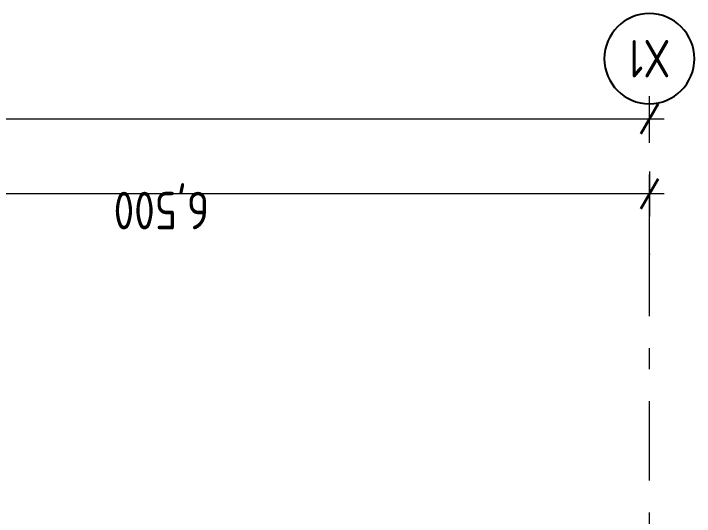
# Model space of a CAD drawing. Header units: millimetres. Extents: x 18162 to 3540582, y 72188 to 247925.
# Drawn here: x 682776 to 687311, y 98439 to 101785 of the extents above; entities that cross this region are included whole.
import ezdxf
from ezdxf.enums import TextEntityAlignment as Align

# ---------------------------------------------------------------- set-up
doc = ezdxf.new("R2010")
doc.units = ezdxf.units.MM
doc.header["$MEASUREMENT"] = 0
doc.linetypes.add('Double Dashed', pattern=[1093.611073, 529.166651, -211.666656, 141.111112, -211.666656])
doc.layers.add('Dimensioning - General', color=7, linetype='Continuous')
doc.layers.add('Structural - Grid', color=7, linetype='Continuous')
doc.styles.add('GENERATED_STYLE_3', font='', dxfattribs={"width": 0.8})
doc.styles.get('GENERATED_STYLE_3').set_extended_font_data('ISOCPEUR MON')
doc.dimstyles.new('GENERATED_STYLE__2', dxfattribs={"dimtxt": 250, "dimasz": 152, "dimexe": 0.18, "dimexo": 0.0625, "dimgap": 0, "dimtad": 1, "dimdec": 0, "dimzin": 0, "dimdsep": 46, "dimtxsty": 'GENERATED_STYLE_3', "dimblk": 'ARROWHEAD_2', "dimblk1": 'ARROWHEAD_2', "dimblk2": 'ARROWHEAD_2', "dimcen": 0.09, "dimse1": 1, "dimse2": 1, "dimclrd": 13, "dimclre": 13, "dimclrt": 13, "dimadec": 0, "dimazin": 0, "dimtfac": 1, "dimtdec": 4, "dimtmove": 0, "dimatfit": 3, "dimfxl": 1, "dimtolj": 1, "dimtzin": 0, "dimarcsym": 0})

# ---------------------------------------------------------------- blocks, each defined once
blk = doc.blocks.new('*D634', base_point=(636137.8, 0))
at = {"layer": 'Dimensioning - General', "color": 13, "linetype": 'Continuous', "lineweight": 13, "transparency": 16777216}
for p, q in [((680511.3, 100735.6), (680511.3, 100435.6)), ((687011.3, 100735.6), (687011.3, 100435.6)), ((680511.3, 100585.6), (674011.3, 100585.6)), ((687011.3, 100585.6), (680511.3, 100585.6)), ((687109.1, 100585.6), (687011.3, 100585.6))]:
    blk.add_line(p, q, dxfattribs=at)
at = {"layer": 'Dimensioning - General', "color": 12, "linetype": 'Continuous', "lineweight": 35, "transparency": 16777216}
for p, q in [((680453.6, 100485.6), (680569.1, 100685.6)), ((686953.6, 100485.6), (687069.1, 100685.6))]:
    blk.add_line(p, q, dxfattribs=at)
at = {"layer": 'Dimensioning - General', "color": 13, "lineweight": 13, "transparency": 16777216, "insert": (684075.7, 100658), "char_height": 250, "attachment_point": 7, "rotation": 180, "style": 'GENERATED_STYLE_3'}
blk.add_mtext('\\A1;{\\pql;\\fISOCPEUR MON|b0|i0|c0|p0;\\W0.800000;6,500}', dxfattribs=at)
blk = doc.blocks.new('ARROWHEAD_2')
at = {"color": 0, "linetype": 'Continuous', "lineweight": 0}
for p, q in [((-0.378, -0.655), (0.378, 0.655)), ((0, 0), (-1, 0))]:
    blk.add_line(p, q, dxfattribs=at)
blk = doc.blocks.new('*D639', base_point=(636137.8, 0))
at = {"layer": 'Dimensioning - General', "color": 13, "linetype": 'Continuous', "lineweight": 13, "transparency": 16777216}
for p, q in [((657011.3, 100935.6), (657011.3, 101235.6)), ((687011.3, 100935.6), (687011.3, 101235.6)), ((656913.5, 101085.6), (657011.3, 101085.6)), ((657011.3, 101085.6), (687011.3, 101085.6)), ((687011.3, 101085.6), (687109.1, 101085.6))]:
    blk.add_line(p, q, dxfattribs=at)
at = {"layer": 'Dimensioning - General', "color": 12, "linetype": 'Continuous', "lineweight": 35, "transparency": 16777216}
for p, q in [((657069.1, 101185.6), (656953.6, 100985.6)), ((686953.6, 100985.6), (687069.1, 101185.6))]:
    blk.add_line(p, q, dxfattribs=at)
at = {"layer": 'Dimensioning - General', "color": 13, "lineweight": 13, "transparency": 16777216, "insert": (672395.6, 101158), "char_height": 250, "attachment_point": 7, "rotation": 180, "style": 'GENERATED_STYLE_3'}
blk.add_mtext('\\A1;{\\pql;\\fISOCPEUR MON|b0|i0|c0|p0;\\W0.800000;30,000}', dxfattribs=at)
blk = doc.blocks.new('Standard grid marker[327]_3', base_point=(687011.3, 72524.1))
at = {"layer": 'Structural - Grid', "color": 13, "linetype": 'Double Dashed', "lineweight": 13}
for p, q in [((687011.3, 100185.5), (687011.3, 101185.5)), ((687011.3, 73524.1), (687011.3, 100185.5))]:
    blk.add_line(p, q, dxfattribs=at)
at = {"layer": 'Structural - Grid', "color": 13, "linetype": 'Continuous', "lineweight": 25, "flags": 128}
blk.add_lwpolyline([(687011.3, 101785.5, 1), (687011.3, 101185.5, 1)], format="xyb", close=True, dxfattribs=at)
at = {"layer": 'Structural - Grid', "color": 13, "linetype": 'Double Dashed', "lineweight": 13}
blk.add_point((687011.3, 100185.5), dxfattribs=at)
blk.add_point((687011.3, 100185.5), dxfattribs=at)
at = {"layer": 'Structural - Grid', "color": 13, "lineweight": 13, "style": 'GENERATED_STYLE_3'}
blk.add_attdef('AC_MarkerText_1', text='', height=250, rotation=180, dxfattribs=at).set_placement((687011.3, 101360.5), align=Align.TOP_CENTER)

msp = doc.modelspace()

# ---------------------------------------------------------------- block references
at = {"layer": 'Structural - Grid', "color": 13, "linetype": 'Continuous', "lineweight": 13}
ref = msp.add_blockref('Standard grid marker[327]_3', (687011.3, 72524.1), dxfattribs=at)
ref.add_attrib('AC_MarkerText_1', 'X1', dxfattribs={"color": 13, "lineweight": 13, "height": 250, "rotation": 180, "style": 'GENERATED_STYLE_3', "width": 0.8}).set_placement((687011.3, 101360.5), align=Align.TOP_CENTER)

# ---------------------------------------------------------------- dimensions: what is measured, and where the dimension line sits
at = {"layer": 'Dimensioning - General', "color": 13, "linetype": 'Continuous', "lineweight": 13}
for base, p1, p2, angle, picture, middle in [((687011.3, 101085.6), (657011.3, 101185.5), (687011.3, 101185.5), 360, '*D639', (671881.7, 100910.6)), ((680511.3, 100585.6), (687011.3, 101185.5), (680511.3, 101185.5), 180, '*D634', (683656.9, 100410.6))]:
    dim = msp.add_linear_dim(base=base, p1=p1, p2=p2, angle=angle, dimstyle='GENERATED_STYLE__2', dxfattribs=at)
    dim.commit()
    dim.dimension.update_dxf_attribs({"geometry": picture, "text_midpoint": middle, "dimtype": 160, "text_rotation": 180})

doc.saveas('drawing.dxf')
